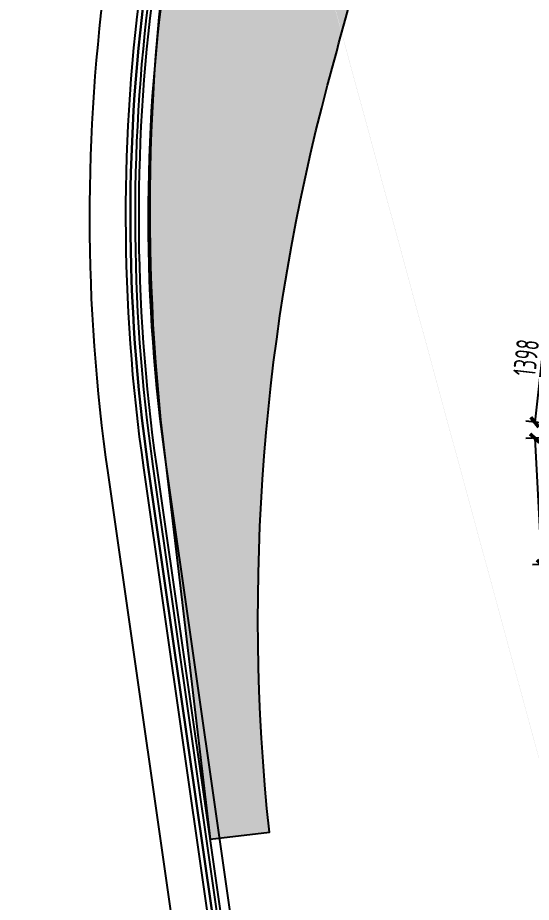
# Model space of a CAD drawing. Extents: x -936 to 12807311, y 101 to 1511157.
# Drawn here: x 12248076 to 12253764, y 1251939 to 1261730 of the extents above; entities that cross this region are included whole.
import ezdxf

# ---------------------------------------------------------------- set-up
doc = ezdxf.new("R2010")
doc.units = 0
doc.header["$LTSCALE"] = 1000
doc.header["$MEASUREMENT"] = 0
for name, color, linetype in [('PX-GLAZ-F2$0$PX-GLAZ-F2$0$PX-GLAZ-F2$0$G-LINE2', 2, 'Continuous'), ('PX-GLAZ-F2$0$PX-GLAZ-F2$0$PX-GLAZ-F2$0$平台轮廓', 3, 'Continuous'), ('PX-GLAZ-F2$0$PX-GLAZ-F2$0$PX-GLAZ-F2$0$挑檐', 53, 'Continuous'), ('PX-GLAZ-F2$0$PX-GLAZ-F2$0$绿化', 3, 'Continuous'), ('PX-GLAZ-F2$0$PX-PLAN-F2-T1$0$A-DIMS-150', 1, 'Continuous'), ('PX-GLAZ-F2$0$绿化', 3, 'Continuous')]:
    doc.layers.add(name, color=color, linetype=linetype)
doc.layers.add('PX-GLAZ-F2$0$PX-GLAZ-F2$0$PX-GLAZ-F2$0$板边线', color=36, linetype='Continuous', lineweight=30)
doc.styles.add('PX-GLAZ-F2$0$PX-PLAN-F2-T1$0$XD2008_T3', font='xd-hzs.shx', dxfattribs={"width": 0.7, "bigfont": 'xd-hztxt.shx'})
doc.dimstyles.new('PX-GLAZ-F2$0$PX-PLAN-F2-T1$0$XD300$0&&100', dxfattribs={"dimtxt": 250, "dimasz": 100, "dimexe": 100, "dimexo": 200, "dimgap": 50, "dimtad": 1, "dimdec": 0, "dimzin": 0, "dimdsep": 46, "dimtxsty": 'PX-GLAZ-F2$0$PX-PLAN-F2-T1$0$XD2008_T3', "dimblk": 'PX-GLAZ-F2$0$PX-PLAN-F2-T1$0$_ArchTick', "dimcen": 0.09, "dimclrt": 4, "dimazin": 2, "dimtfac": 1, "dimtdec": 0, "dimtix": 1, "dimtmove": 2, "dimatfit": 3, "dimfxl": 0, "dimtolj": 1, "dimtzin": 0, "dimarcsym": 0})

# ---------------------------------------------------------------- blocks, each defined once
blk = doc.blocks.new('PX-GLAZ-F2$0$PX-PLAN-F2-T1$0$_ArchTick')
at = {"color": 0, "linetype": 'ByBlock', "const_width": 0.4}
blk.add_lwpolyline([(-0.5, -0.5), (0.5, 0.5)], dxfattribs=at)
blk = doc.blocks.new('*D555')
at = {"layer": 'Defpoints', "color": 0, "transparency": 16777216}
for p in [(12255014.90895872, 1258523.407114601, 25.50509894161964), (12253801.89011269, 1257252.976501267), (12254858.17509492, 1257133.835053895, 25.50509894161964)]:
    blk.add_point(p, dxfattribs=at)
at = {"layer": 'PX-GLAZ-F2$0$PX-PLAN-F2-T1$0$A-DIMS-150', "color": 0, "lineweight": -2, "transparency": 16777216}
for p, q in [((12253958.62397649, 1258642.548561973), (12253801.89011269, 1257252.976501267)), ((12254816.1691707, 1258545.823551825), (12253859.25408248, 1258653.756780585)), ((12254659.4353069, 1257156.251491119), (12253702.52021868, 1257264.184719879))]:
    blk.add_line(p, q, dxfattribs=at)
at = {"layer": 'PX-GLAZ-F2$0$PX-PLAN-F2-T1$0$A-DIMS-150', "color": 0, "lineweight": -2, "transparency": 16777216, "xscale": 100, "yscale": 100, "zscale": 100}
for p, rotation in [((12253958.62397649, 1258642.548561973), 83.56464156391155), ((12253801.89011269, 1257252.976501267), 263.5646415639116)]:
    blk.add_blockref('PX-GLAZ-F2$0$PX-PLAN-F2-T1$0$_ArchTick', p, dxfattribs=dict(at, rotation=rotation))
at = {"layer": 'PX-GLAZ-F2$0$PX-PLAN-F2-T1$0$A-DIMS-150', "color": 4, "transparency": 16777216, "insert": (12253706.35973008, 1257967.376914191), "char_height": 250, "attachment_point": 5, "rotation": 83.56464156391152, "style": 'PX-GLAZ-F2$0$PX-PLAN-F2-T1$0$XD2008_T3'}
blk.add_mtext('\\A1;1398', dxfattribs=at)
blk = doc.blocks.new('*D602')
at = {"layer": 'Defpoints', "color": 0, "transparency": 16777216}
for p in [(12254858.17509492, 1257133.835053895, 25.50509894161964), (12254933.91007537, 1255737.504065664, 25.50509894161964), (12253877.86244944, 1255680.225564379)]:
    blk.add_point(p, dxfattribs=at)
at = {"layer": 'PX-GLAZ-F2$0$PX-PLAN-F2-T1$0$A-DIMS-150', "color": 0, "lineweight": -2, "transparency": 16777216}
for p, q in [((12254658.46862956, 1257123.003263025), (12253702.27423631, 1257071.140657175)), ((12253802.12746899, 1257076.55655261), (12253877.86244944, 1255680.225564379)), ((12254734.20361001, 1255726.672274794), (12253778.00921676, 1255674.809668944))]:
    blk.add_line(p, q, dxfattribs=at)
at = {"layer": 'PX-GLAZ-F2$0$PX-PLAN-F2-T1$0$A-DIMS-150', "color": 0, "lineweight": -2, "transparency": 16777216, "xscale": 100, "yscale": 100, "zscale": 100}
for p, rotation in [((12253802.12746899, 1257076.55655261), 93.1045985010522), ((12253877.86244944, 1255680.225564379), 273.1045985010522)]:
    blk.add_blockref('PX-GLAZ-F2$0$PX-PLAN-F2-T1$0$_ArchTick', p, dxfattribs=dict(at, rotation=rotation))
at = {"layer": 'PX-GLAZ-F2$0$PX-PLAN-F2-T1$0$A-DIMS-150', "color": 4, "transparency": 16777216, "insert": (12254014.73811641, 1256387.868875505), "char_height": 250, "attachment_point": 5, "rotation": 273.10459850105224, "style": 'PX-GLAZ-F2$0$PX-PLAN-F2-T1$0$XD2008_T3'}
blk.add_mtext('\\A1;1398', dxfattribs=at)
blk = doc.blocks.new('PX-GLAZ-F2')
at = {"layer": 'PX-GLAZ-F2$0$绿化', "ltscale": 100}
h = blk.add_hatch(dxfattribs=at)
h.set_pattern_fill('CROSS', color=256, scale=200)
h.set_pattern_definition([(0, (0, 0), (317.5, 317.5), [158.75, -476.25]), (90, (79.375, -79.375), (-317.5, 317.5), [158.75, -476.25])])
edge = h.paths.add_edge_path()
edge.add_spline(control_points=[(12248706.03073623, 1227659.135542453), (12249131.21689756, 1228506.858335719), (12249645.67009897, 1229303.573535502), (12250243.34424161, 1230039.917765615)], knot_values=[0, 0, 0, 0, 0.2169239869541251, 0.2169239869541251, 0.2169239869541251, 0.2169239869541251], weights=[1, 0.9960825080329422, 0.9960825080329422, 1], degree=3, periodic=0)
edge.add_spline(control_points=[(12250243.34424161, 1230039.917765615), (12252309.94374945, 1232880.872106514), (12254376.54325729, 1235721.826447413), (12256443.14276512, 1238562.780788313)], knot_values=[0.2169239869541251, 0.2169239869541251, 0.2169239869541251, 0.2169239869541251, 1.216923986954126, 1.216923986954126, 1.216923986954126, 1.216923986954126], weights=[1, 1, 1, 0.9999999999999999], degree=3, periodic=0)
edge.add_spline(control_points=[(12256443.14276512, 1238562.780788313), (12256855.09318989, 1239129.08903673), (12257478.95777436, 1239447.210342097), (12258179.24876267, 1239448.056727904)], knot_values=[1.216923986954126, 1.216923986954126, 1.216923986954126, 1.216923986954126, 2.157611608741938, 2.157611608741938, 2.157611608741938, 2.157611608741938], weights=[0.9999999999999999, 0.9276083521769688, 0.9276083521769688, 1], degree=3, periodic=0)
edge.add_spline(control_points=[(12258179.24876267, 1239448.056727904), (12258879.53975099, 1239448.903113712), (12259504.17148735, 1239132.29076617), (12259917.48960973, 1238566.979953957)], knot_values=[2.157611608741938, 2.157611608741938, 2.157611608741938, 2.157611608741938, 3.09829923052975, 3.09829923052975, 3.09829923052975, 3.09829923052975], weights=[1, 0.9276083521769689, 0.9276083521769689, 1], degree=3, periodic=0)
edge.add_spline(control_points=[(12259917.48960973, 1238566.979953957), (12260547.97304371, 1237710.477986853), (12261178.45647769, 1236853.976019749), (12261808.93991167, 1235997.474052644)], knot_values=[3.09829923052975, 3.09829923052975, 3.09829923052975, 3.09829923052975, 4.098299230529751, 4.098299230529751, 4.098299230529751, 4.098299230529751], weights=[1, 1, 1, 1], degree=3, periodic=0)
edge.add_spline(control_points=[(12261808.93991167, 1235997.474052644), (12263521.23905267, 1233671.342225071), (12265804.89128087, 1231902.786280774), (12268485.44174511, 1230826.91136416)], knot_values=[4.098299230529751, 4.098299230529751, 4.098299230529751, 4.098299230529751, 4.652859429626902, 4.652859429626902, 4.652859429626902, 4.652859429626902], weights=[1, 0.9745356949089413, 0.9745356949089413, 1], degree=3, periodic=0)
edge.add_spline(control_points=[(12268485.44174511, 1230826.91136416), (12268662.41170787, 1231007.204152401), (12268731.64575928, 1231250.166090441), (12268676.2926327, 1231496.661300514)], knot_values=[4.652859429626902, 4.652859429626902, 4.652859429626902, 4.652859429626902, 5.649853303195181, 5.649853303195181, 5.649853303195181, 5.649853303195181], weights=[1, 0.9188681181294737, 0.9188681181294737, 0.9999999999999999], degree=3, periodic=0)
edge.add_spline(control_points=[(12268676.2926327, 1231496.661300514), (12268617.13244731, 1231738.604410921), (12268468.75918203, 1231938.658829414), (12268254.40506824, 1232065.500108618)], knot_values=[5.649853303195181, 5.649853303195181, 5.649853303195181, 5.649853303195181, 6.446512552057793, 6.446512552057793, 6.446512552057793, 6.446512552057793], weights=[0.9999999999999999, 0.9478067890896217, 0.9478067890896217, 1], degree=3, periodic=0)
edge.add_spline(control_points=[(12268254.40506824, 1232065.500108618), (12267103.11067795, 1232776.079392966), (12266083.61145592, 1233665.474147117), (12265223.39160231, 1234709.707596067)], knot_values=[6.446512552057793, 6.446512552057793, 6.446512552057793, 6.446512552057793, 6.77526359459482, 6.77526359459482, 6.77526359459482, 6.77526359459482], weights=[1, 0.991013823392258, 0.991013823392258, 1], degree=3, periodic=0)
edge.add_spline(control_points=[(12265223.39160231, 1234709.707596067), (12264095.98247133, 1236051.542034868), (12262129.64186089, 1238391.866835321), (12260371.98857989, 1242230.955174263), (12256480.63072508, 1243543.335550221), (12252849.39331144, 1241495.004159938), (12250340.64187065, 1238036.95582535), (12248070.62358881, 1234564.951680098), (12247519.68793418, 1230670.205997829), (12248352.96723614, 1228555.250115897), (12248706.03073624, 1227659.135542453)], knot_values=[6.77526359459482, 6.77526359459482, 6.77526359459482, 6.77526359459482, 5292.874968819417, 9226.385283902386, 12034.29998023273, 16515.7832250301, 20509.83685966896, 24941.2220345879, 28831.15285703536, 31691.10162592239, 31691.10162592239, 31691.10162592239, 31691.10162592239], weights=[1, 1, 1, 1, 1, 1, 1, 1, 1, 1, 1], degree=3, periodic=0)
edge = h.paths.add_edge_path()
edge.add_line((12350572.0874358, 1250171.902831638), (12345847.46354406, 1250548.266037013))
edge.add_line((12345847.46354406, 1250548.266037013), (12342141.77820077, 1229321.025143044))
edge.add_arc((12336175.38796051, 1230692.062828599), 6121.891605890723, 302.6042129210637, 347.0584732197831, ccw=False)
edge.add_arc((12345389.70256353, 1216855.342215205), 10503.7880109982, 124.2767663241388, 148.9998649975059)
edge.add_arc((12344287.81435199, 1217517.426981758), 9218.286603444543, 148.9998649975042, 195.7856263199465)
edge.add_arc((12226671.44066568, 1184267.214546834), 113007.6843932536, 14.334899685512823, 15.785626319947426, ccw=False)
edge.add_arc((12324166.02329973, 1209181.525636347), 12380.07118468788, -17.807816046956077, 14.334899685512823, ccw=False)
edge.add_line((12335952.93657977, 1205395.388044194), (12334257.70055524, 1200117.819671676))
edge.add_arc((12334246.60359679, 1197711.950307619), 2405.894956018635, 11.275062887071613, 89.73572780573602, ccw=False)
edge.add_arc((12335021.66337383, 1197866.471762019), 1615.5820193513, -9.562781222682702, 11.275062887132776, ccw=False)
edge.add_arc((12318788.06668952, 1200601.333453707), 18077.93694753407, 349.66451064048357, 350.4372187772872, ccw=False)
edge.add_line((12336572.67280386, 1197357.941766461), (12337158.72675117, 1197228.443186956))
edge.add_line((12337158.72675117, 1197228.443186956), (12338932.83608528, 1205257.286300016))
edge.add_arc((12331755.95862217, 1206843.139344811), 7350.000000014105, 347.5397452816115, 385.1425944615539)
edge.add_line((12338409.56959208, 1209965.952349339), (12337135.07488212, 1212681.450194072))
edge.add_arc((12343155.00861663, 1215506.85243618), 6649.999999818185, 136.3842030555337, 205.1425944615504, ccw=False)
edge.add_line((12338340.530313, 1220094.149969751), (12341350.38585239, 1223253.06523203))
edge.add_arc((12336029.12035919, 1228323.236189925), 7349.999999415472, 316.3842030555231, 350.0975411004976)
edge.add_line((12343269.61966727, 1227059.246569319), (12347090.17911242, 1248944.519650773))
edge.add_line((12347090.17911242, 1248944.519650773), (12351754.55634884, 1248572.955689703))
edge.add_arc((12350315.96053262, 1248745.780361736), 1448.939712234599, 353.1496422688202, 439.8184095187358)
edge = h.paths.add_edge_path()
edge.add_line((12329890.53281587, 1220636.837056478), (12332759.99210706, 1212631.396895833))
edge.add_line((12332759.99210706, 1212631.396895833), (12329676.63318826, 1211775.240278739))
edge.add_line((12329676.63318826, 1211775.240278739), (12331314.58045558, 1212230.04933275))
edge.add_line((12331314.58045558, 1212230.04933275), (12332557.82574293, 1207752.62724089))
edge.add_line((12332557.82574293, 1207752.62724089), (12330392.54230488, 1207151.392811817))
edge.add_arc((12335853.31513452, 1214426.589658442), 9096.621848467175, 186.9586605312218, 233.1080563507793, ccw=False)
edge.add_arc((12340898.75658363, 1215042.397080489), 14179.50471131947, 162.9730203389244, 186.9586605312257, ccw=False)
edge.add_arc((12329376.24966938, 1218571.114742234), 2128.778014339487, 76.01982869260348, 162.9730203389239, ccw=False)
edge = h.paths.add_edge_path()
edge.add_spline(control_points=[(12297159.78945356, 1230058.234283788), (12297328.4200736, 1230848.40482037), (12297611.52218368, 1232174.96666411), (12298661.82627826, 1234113.662218258), (12300752.36372755, 1233643.077263804), (12302179.50051138, 1231710.546099918), (12305502.73240025, 1231446.744319759), (12308858.04150015, 1230950.399000414), (12312135.60687395, 1229259.894173619), (12315220.20397517, 1226419.998454342), (12318080.91249971, 1222865.080344144), (12322418.91803101, 1219690.591529852), (12322542.41949189, 1214282.680280487), (12320895.46150491, 1209063.746705473), (12315723.78307755, 1207150.941114068), (12311908.9896837, 1207413.082297381), (12309758.9071736, 1207758.37886395), (12309129.08601806, 1207859.526183431), (12310995.90372285, 1207584.206287596), (12312844.38243551, 1207963.595054902), (12314451.83122999, 1208951.98655682), (12317354.80925702, 1210736.975803149), (12318732.30954456, 1213854.019433379), (12318097.84948367, 1217202.291893332), (12317569.70747197, 1221919.095040531), (12314841.73246761, 1225803.077312573), (12310583.93739624, 1227900.300964022), (12307035.16661422, 1229914.068590922), (12303029.14623751, 1230689.203972557), (12298985.33863963, 1230144.544234951), (12298893.72084782, 1229984.742035567), (12298802.10305601, 1229824.939836185), (12298710.4852642, 1229665.137636802), (12298697.08773939, 1229625.591722089), (12298683.69021458, 1229586.045807376), (12298670.29268977, 1229546.499892663), (12298166.79161103, 1229717.078023038), (12297663.29053229, 1229887.656153413), (12297159.78945356, 1230058.234283789)], knot_values=[0, 0, 0, 0, 2509.700407817142, 4213.359833223797, 5630.177683477244, 7984.518910766438, 11137.81769447003, 14924.09146784027, 18297.55736082004, 21965.65887076064, 27403.80269419979, 32175.78892637976, 37032.38051337696, 42474.26084161157, 47438.69916613097, 52055.11978099414, 53967.63262450994, 53967.63262450994, 53967.63262450994, 53968.3303402737, 53968.3303402737, 53968.3303402737, 53969.53711467148, 53969.53711467148, 53969.53711467148, 53970.53872642439, 53970.53872642439, 53970.53872642439, 53971.18875602146, 53971.18875602146, 53971.18875602146, 53972.18875602146, 53972.18875602146, 53972.18875602146, 53973.18875602146, 53973.18875602146, 53973.18875602146, 53974.18875602146, 53974.18875602146, 53974.18875602146, 53974.18875602146], weights=[1, 1, 1, 1, 1, 1, 1, 1, 1, 1, 1, 1, 1, 1, 1, 1, 1, 1, 0.9598424865913749, 0.9598424865913749, 0.9999999999999999, 0.882278885083741, 0.882278885083741, 1, 0.9181306128074795, 0.9181306128074795, 1, 0.9650973340064806, 0.9650973340064806, 0.9999999999999999, 1, 1, 1, 1, 1, 1, 1, 1, 1], degree=3, periodic=0)
edge = h.paths.add_edge_path()
edge.add_arc((12264417.0150176, 1231062.005446277), 31784.18458221895, 288.6940808408559, 306.1303885740769)
edge.add_arc((12282712.24400105, 1205688.822221953), 536.092444894073, 326.2058656199528, 388.297047166702)
edge.add_arc((12282257.34326339, 1205342.035164986), 1104.673480091424, 32.95483697205418, 44.08797649692325)
edge.add_arc((12296904.76899896, 1178998.32564546), 30446.82656374229, 117.0663358859135, 124.8168780461371)
edge.add_arc((12270335.17368311, 1229378.997586361), 26995.31733384018, 242.8178840121546, 289.89359017494684, ccw=False)
edge.add_arc((12269712.37494374, 1219643.111042028), 18465.32030199609, 214.9787574264927, 230.6453293748522, ccw=False)
edge.add_arc((12280518.04589971, 1228316.341004079), 32304.10551634579, 208.4612341782801, 216.5964268250691, ccw=False)
edge.add_line((12252118.22255785, 1212921.365610715), (12251073.68677866, 1212284.224149678))
edge.add_arc((12251548.27460442, 1211765.028515978), 703.4185883299085, 132.4298981835483, 196.5558974032681)
edge.add_arc((12269478.35311486, 1221332.539673952), 21012.71374113984, 207.7011021722764, 284.1195727465979)
edge = h.paths.add_edge_path()
edge.add_arc((12233920.31127783, 1265851.648538089), 16144.77655076538, -7.156059480909505, 23.05906543590521, ccw=False)
edge.add_arc((12272144.16848089, 1259604.552087938), 22605.26040897028, 169.1997407094915, 186.4451766388495)
edge.add_line((12249681.77966729, 1257067.055892075), (12250208.32368863, 1252638.741412919))
edge.add_line((12250208.32368863, 1252638.741412919), (12250862.73548241, 1252716.553550954))
edge.add_arc((12273478.74399048, 1255109.213809537), 22742.22205392966, 165.0293332942761, 186.0391417451857, ccw=False)
edge.add_arc((12521635.48374761, 1188751.965652698), 279617.7792208864, 164.3959786063685, 165.0293332942749, ccw=False)
edge.add_arc((12246304.36882974, 1265646.625615959), 6249.343010366568, 344.395978606366, 373.495775891697)
edge.add_arc((12241392.09464279, 1264467.6759474), 11301.11101858175, 13.49577589169698, 45.22186986074461)
edge.add_line((12249352.18265991, 1272489.652575015), (12248777.54153859, 1272176.537900709))
edge.add_spline(control_points=[(12272311.26145773, 1185673.549513529), (12273059.30986724, 1190105.488770727), (12273807.35827676, 1194537.428027926), (12273916.61281183, 1195057.104581455), (12273551.92121358, 1195443.110166753), (12273187.22961532, 1195829.115752051), (12272662.19126203, 1195749.523030655), (12269776.35910371, 1195164.671157736), (12266890.5269454, 1194579.819284818), (12265653.77890548, 1194222.005988644), (12265338.39857495, 1192973.762696541), (12264835.4623519, 1189992.753418942), (12264332.52612885, 1187011.744141343), (12264187.71393733, 1185999.13357106), (12265170.4628931, 1185715.311042362), (12268131.67887183, 1185215.714207056), (12271092.89485057, 1184716.117371749), (12272121.23941143, 1184661.435767127), (12272311.26145773, 1185673.549513529)], knot_values=[0, 0, 0, 1, 1, 1.964231407188905, 1.964231407188905, 2.928462814377809, 2.928462814377809, 3.928462814377809, 3.928462814377809, 4.970151052273539, 4.970151052273539, 5.970151052273539, 5.970151052273539, 7.401838517637949, 7.401838517637949, 8.401838517637948, 8.401838517637948, 9.840171967490182, 9.840171967490182, 9.840171967490182], weights=[1, 1, 1, 0.8860159504632635, 1, 0.8860159504632635, 1, 1, 1, 0.8673994446117562, 1, 1, 1, 0.7545398066659951, 1, 1, 1, 0.7523549168814226, 1], degree=2, periodic=0)
at = {"layer": 'PX-GLAZ-F2$0$PX-GLAZ-F2$0$PX-GLAZ-F2$0$G-LINE2'}
for points in [[(12238335.2931573, 1240009.401541555), (12241857.37419845, 1239415.179250966, 0.2770883252375592), (12244258.08604797, 1240355.934401315), (12249564.49855288, 1247239.823447651, 0.2024703921410434), (12250455.93357068, 1250629.400787872), (12249576.74932894, 1256762.962585139, -0.07057643074467813), (12249568.80356355, 1262239.229398068), (12249776.27172244, 1263717.137280344, 0.1917306286590605), (12247056.67774989, 1274859.551954787), (12238908.78242488, 1286314.752337028, 0.1552961880589985), (12229935.42164468, 1293057.4765982), (12221479.26045048, 1296013.343143124, -0.04249951165622105), (12221402.60538962, 1296047.687732279), (12221158.27919538, 1296183.128199844)], [(12238328.63866397, 1239969.958953927), (12241850.71970513, 1239375.736663341, 0.2770883252376946), (12244289.7662748, 1240331.513852017), (12249596.17877971, 1247215.402898352, 0.2024703921411155), (12250495.52886981, 1250635.076374783), (12249616.34462807, 1256768.638172048, -0.07057643074467945), (12249608.41516587, 1262233.668736068), (12249815.88332476, 1263711.576618343, 0.1917306286590532), (12247089.27330842, 1274882.736638611), (12238941.37798341, 1286337.937020849, 0.1552961880589712), (12229948.6205844, 1293095.236206123), (12221492.45939019, 1296051.102751045, -0.04249951165666775), (12221421.99867768, 1296082.672019864), (12221182.51752638, 1296215.426672744)]]:
    blk.add_lwpolyline(points, format="xyb", dxfattribs=at)
at = {"layer": 'PX-GLAZ-F2$0$PX-GLAZ-F2$0$PX-GLAZ-F2$0$平台轮廓'}
blk.add_lwpolyline([(12238419.30613548, 1240507.364210333), (12241941.38717663, 1239913.141919743, 0.277088325237808), (12243858.12318424, 1240664.243836191), (12249164.53568915, 1247548.132882526, 0.2024703921409769), (12249956.04291916, 1250557.746503145), (12249076.85867742, 1256691.308300413, -0.07057643074468144), (12249068.7070843, 1262309.432755839), (12249276.17524319, 1263787.340638117, 0.1917306286590553), (12246645.15882343, 1274566.845321505), (12238497.2634984, 1286022.045703771, 0.1552961880589694), (12229768.78503078, 1292580.76154819), (12221312.6238366, 1295536.628093103, -0.04249951165712365), (12221157.76512773, 1295606.011101516), (12220852.27026645, 1295775.359979479)], format="xyb", dxfattribs=at)
at = {"layer": 'PX-GLAZ-F2$0$PX-GLAZ-F2$0$PX-GLAZ-F2$0$挑檐'}
for points in [[(12238311.17061901, 1239866.42216141), (12241833.25166016, 1239272.199870821, 0.2770883252376552), (12244372.92687023, 1240267.409910113), (12249679.33937515, 1247151.298956448, 0.2024703921410566), (12250599.46653003, 1250649.974790417), (12249720.28228829, 1256783.536587685, -0.07057643074468038), (12249712.39562195, 1262219.071998312), (12249919.86378084, 1263696.979880589, 0.1917306286590659), (12247174.83664957, 1274943.59643365), (12239026.94132456, 1286398.796815884, 0.1552961880589935), (12229983.26780115, 1293194.355176915), (12221527.10660694, 1296150.221721841, -0.04249951165679136), (12221472.90605888, 1296174.505774773), (12221246.14314527, 1296300.210164109)], [(12238352.76120226, 1240112.938334071), (12241874.84224342, 1239518.716043483, 0.2770883252376662), (12244174.92545254, 1240420.03834322), (12249481.33795746, 1247303.927389557, 0.2024703921410193), (12250351.99591046, 1250614.502372237), (12249472.81166872, 1256748.064169505, -0.07057643074467901), (12249464.82310748, 1262253.826135825), (12249672.29126636, 1263731.7340181, 0.1917306286590726), (12246971.11440874, 1274798.692159748), (12238823.21908373, 1286253.892541994, 0.1552961880589804), (12229900.77442793, 1292958.357627407), (12221444.61323373, 1295914.224172326, -0.04249951165681735), (12221351.69800843, 1295955.853977369), (12221094.65357649, 1296098.344708482)]]:
    blk.add_lwpolyline(points, format="xyb", dxfattribs=at)
at = {"layer": 'PX-GLAZ-F2$0$PX-GLAZ-F2$0$PX-GLAZ-F2$0$板边线', "color": 30}
blk.add_lwpolyline([(12247664.32811371, 1210656.654380662), (12245455.68637959, 1222643.23697977, 0.1094446290082567), (12244250.51353254, 1225491.854767842), (12240656.68429596, 1230544.452076445, 0.4144401020143805), (12229983.28796864, 1232337.258592773), (12214063.76301599, 1220987.330810633), (12212646.85538726, 1223096.136586868), (12229288.39451702, 1234932.989225446, -0.1984043864517547), (12234905.98390396, 1236227.807012047), (12238064.80638038, 1235701.219783059), (12238788.16541589, 1239988.730896598), (12241866.53005493, 1239469.411808819, 0.2770883252378123), (12244214.52573608, 1240389.512656589), (12249520.93824099, 1247273.401702923, 0.2024703921410391), (12250401.49003438, 1250621.596855862), (12249522.30579264, 1256755.158653129, -0.07057643074467967), (12249514.33761037, 1262246.875308309)], format="xyb", dxfattribs=at)
at = {"layer": 'PX-GLAZ-F2$0$PX-GLAZ-F2$0$绿化', "ltscale": 100, "elevation": 3.235101885848031}
blk.add_lwpolyline([(12248775.14544908, 1272175.232301677, -0.1326075446186652), (12249939.32855096, 1263840.455987173, 0.07538975314996496), (12249681.77966725, 1257067.055891875), (12250208.3236886, 1252638.74141272), (12250862.73548237, 1252716.553550754, -0.09193025062733781), (12251508.43376716, 1260984.086798867, -0.002763538194373797), (12252323.38411596, 1263965.630956334, 0.1276585876020713), (12252381.14953407, 1267105.057764425, 0.1393222921873359), (12249352.18265987, 1272489.652574815), (12248777.54153856, 1272176.537900509)], format="xyb", dxfattribs=at)
at = {"layer": 'PX-GLAZ-F2$0$绿化', "ltscale": 100, "elevation": 3.235101885848031}
blk.add_lwpolyline([(12248775.14544911, 1272175.232301876, -0.1326075446186652), (12249939.32855099, 1263840.455987373, 0.07538975314996496), (12249681.77966729, 1257067.055892075), (12250208.32368863, 1252638.741412919), (12250862.73548241, 1252716.553550954, -0.09193025062733781), (12251508.4337672, 1260984.086799067, -0.002763538194373797), (12252323.384116, 1263965.630956534, 0.1276585876020713), (12252381.14953411, 1267105.057764624, 0.1393222921873359), (12249352.18265991, 1272489.652575015), (12248777.54153859, 1272176.537900709)], format="xyb", dxfattribs=at)
at = {"layer": 'PX-GLAZ-F2$0$PX-PLAN-F2-T1$0$A-DIMS-150'}
for p1, p2, distance, picture, middle in [((12255014.90895873, 1258523.407114601, 25.50509894161964), (12254858.17509493, 1257133.835053895, 25.50509894161964), -1062.9829011735308, '*D555', (12253706.35973008, 1257967.376914191)), ((12254858.17509493, 1257133.835053895, 25.50509894161964), (12254933.91007538, 1255737.504065664, 25.50509894161964), -1057.599836877628, '*D602', (12254014.73811641, 1256387.868875505))]:
    dim = blk.add_aligned_dim(p1=p1, p2=p2, distance=distance, dimstyle='PX-GLAZ-F2$0$PX-PLAN-F2-T1$0$XD300$0&&100', dxfattribs=at)
    dim.commit()
    dim.dimension.update_dxf_attribs({"geometry": picture, "text_midpoint": middle})

msp = doc.modelspace()

# ---------------------------------------------------------------- block references
msp.add_blockref('PX-GLAZ-F2', (0, 0))

doc.saveas('drawing.dxf')
